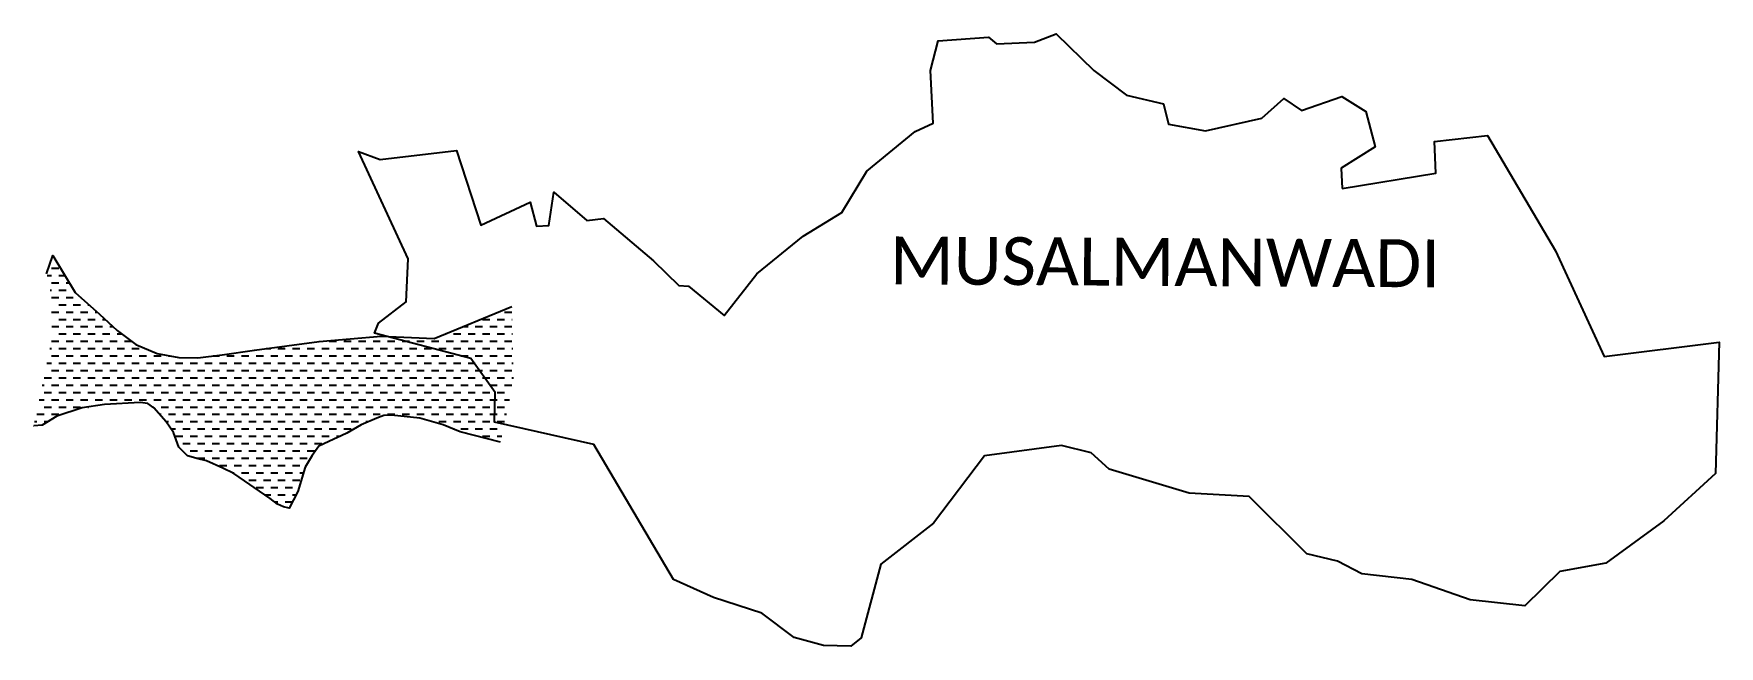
# Model space of a CAD drawing. Header units: metres. Extents: x 318986 to 322647, y 1867666 to 1868997.
import ezdxf

# ---------------------------------------------------------------- set-up
doc = ezdxf.new("R2010")
doc.units = ezdxf.units.M
for name, color, linetype in [('CREEK', 132, 'Continuous'), ('village', 3, 'Continuous'), ('VILLAGE NAME', 250, 'Continuous')]:
    doc.layers.add(name, color=color, linetype=linetype)
doc.styles.get("Standard").update_dxf_attribs({"font": 'simplex.shx'})

msp = doc.modelspace()

# ---------------------------------------------------------------- hatches: boundary and pattern name
at = {"layer": 'CREEK'}
h = msp.add_hatch(dxfattribs=at)
h.set_pattern_fill('DASH', color=256, scale=5)
h.paths.add_polyline_path([(320027.7, 1868244.8), (320024.4, 1868404.5), (319855.6, 1868334.7), (319739.9, 1868339.6), (319605.7, 1868328.1), (319464.9, 1868309.5), (319394.7, 1868299.5), (319341.9, 1868292.6), (319300.9, 1868293.4), (319254, 1868302.2), (319207.6, 1868321.4), (319167.2, 1868351.9), (319128.5, 1868387.5), (319075.8, 1868434.7), (319027.4, 1868514.8), (319013.7, 1868475.6), (319023.6, 1868428.2), (319025.6, 1868337.2), (318985.6, 1868145), (319004.2, 1868146.3), (319035.6, 1868166), (319091.2, 1868183.9), (319139.2, 1868191.2), (319216.9, 1868195.5), (319233.4, 1868193.7), (319246.7, 1868184.2), (319273.1, 1868154), (319289.1, 1868130.4), (319300.7, 1868098.3), (319319.4, 1868080), (319342.5, 1868073.5), (319360.9, 1868068.7), (319396.1, 1868053), (319420.2, 1868041.7), (319498.9, 1867987.2), (319515, 1867974.9), (319528.3, 1867969.2), (319540.7, 1867965.8), (319558.9, 1868002.6), (319575.3, 1868055.1), (319590.5, 1868080.8), (319605, 1868100.7), (319626.9, 1868110.6), (319665.4, 1868129.3), (319696.7, 1868147.4), (319730.5, 1868161.7), (319746.4, 1868167.3), (319762.4, 1868168.5), (319824.4, 1868161.8), (319875.2, 1868147.4), (319911.9, 1868132), (319999.6, 1868109.4)])

# ---------------------------------------------------------------- linework, layer by layer
at = {"layer": 'CREEK', "flags": 128}
for points in [[(319013.7, 1868475.6), (319027.4, 1868514.8), (319075.8, 1868434.7), (319128.5, 1868387.5), (319167.2, 1868351.9), (319207.6, 1868321.4), (319254, 1868302.2), (319300.9, 1868293.4), (319341.9, 1868292.6), (319394.7, 1868299.5), (319464.9, 1868309.5), (319605.7, 1868328.1), (319739.9, 1868339.6), (319855.6, 1868334.7), (320024.4, 1868404.5)], [(319999.6, 1868109.4), (319911.9, 1868132), (319875.2, 1868147.4), (319824.4, 1868161.8), (319762.4, 1868168.5), (319746.4, 1868167.3), (319730.5, 1868161.7), (319696.7, 1868147.4), (319665.4, 1868129.3), (319626.9, 1868110.6), (319605, 1868100.7), (319590.5, 1868080.8), (319575.3, 1868055.1), (319558.9, 1868002.6), (319540.7, 1867965.8), (319528.3, 1867969.2), (319515, 1867974.9), (319498.9, 1867987.2), (319420.2, 1868041.7), (319396.1, 1868053), (319360.9, 1868068.7), (319342.5, 1868073.5), (319319.4, 1868080), (319300.7, 1868098.3), (319289.1, 1868130.4), (319273.1, 1868154), (319246.7, 1868184.2), (319233.4, 1868193.7), (319216.9, 1868195.5), (319139.2, 1868191.2), (319091.2, 1868183.9), (319035.6, 1868166), (319004.2, 1868146.3), (318985.6, 1868145), (318985.6, 1868145)]]:
    msp.add_lwpolyline(points, dxfattribs=at)
at = {"layer": 'village', "color": 3}
msp.add_polyline3d([(321827.6, 1868661, 0), (322030.6, 1868693.8, 0), (322028.2, 1868762.6, 0), (322143, 1868775.5, 0), (322290.6, 1868524.9, 0), (322396.3, 1868295.8, 0), (322646.5, 1868326.5, 0), (322638.6, 1868041.5, 0), (322526.1, 1867938.6, 0), (322399.9, 1867846.4, 0), (322300.5, 1867828.2, 0), (322224, 1867753.9, 0), (322105.5, 1867766.9, 0), (321978.6, 1867811.1, 0), (321870.4, 1867823.7, 0), (321817.4, 1867851.2, 0), (321750.5, 1867866.7, 0), (321625.3, 1867991.5, 0), (321494.8, 1867998.4, 0), (321321.4, 1868050.6, 0), (321282.4, 1868086.5, 0), (321218.2, 1868102, 0), (321050.9, 1868079.9, 0), (320939.8, 1867933.2, 0), (320825.8, 1867844.6, 0), (320782.5, 1867684.6, 0), (320760.1, 1867665.9, 0), (320700.8, 1867667.4, 0), (320637.2, 1867685.3, 0), (320567.1, 1867737.8, 0), (320461.8, 1867772.3, 0), (320375.5, 1867811.1, 0), (320202.3, 1868104.2, 0), (319986.1, 1868152.9, 0), (319988.2, 1868217.1, 0), (319935.2, 1868291.4, 0), (319726, 1868346.3, 0), (319734.5, 1868368.4, 0), (319794.4, 1868414.2, 0), (319799.1, 1868507.5, 0), (319690.9, 1868740.8, 0), (319737.9, 1868723.6, 0), (319903.9, 1868743.3, 0), (319956.5, 1868580.8, 0), (320064.1, 1868631.2, 0), (320077.7, 1868578.9, 0), (320104.3, 1868580.4, 0), (320115.6, 1868652.5, 0), (320186.9, 1868591.4, 0), (320223.2, 1868595.5, 0), (320331.7, 1868503.7, 0), (320386.6, 1868449.6, 0), (320407.5, 1868448.2, 0), (320485.3, 1868385, 0), (320556.5, 1868475.5, 0), (320656.6, 1868557.3, 0), (320740.6, 1868608.9, 0), (320794.9, 1868698.1, 0), (320900.2, 1868784.6, 0), (320939, 1868802.3, 0), (320933.1, 1868916.9, 0), (320950.3, 1868981.5, 0), (321059.2, 1868989.8, 0), (321076.9, 1868975.1, 0), (321159.1, 1868978.5, 0), (321206.4, 1868997.1, 0), (321288, 1868917, 0), (321358.9, 1868863.4, 0), (321439.1, 1868844.3, 0), (321450.5, 1868800.3, 0), (321530.3, 1868785.8, 0), (321653.1, 1868813.6, 0), (321700.8, 1868856.3, 0), (321739.3, 1868830.3, 0), (321827, 1868860.8, 0), (321878.5, 1868827.8, 0), (321899.1, 1868751, 0), (321825.3, 1868704.6, 0)], close=True, dxfattribs=at)

# ---------------------------------------------------------------- texts
at = {"layer": 'VILLAGE NAME', "insert": (320845.4, 1868556.5), "char_height": 104.042, "attachment_point": 1, "rotation": 359.6762}
msp.add_mtext_dynamic_manual_height_columns('{\\fCalibri|b0|i0|c0|p34;MUSALMANWADI}', width=1278.781, gutter_width=520.2, heights=[0], dxfattribs=at)

doc.saveas('drawing.dxf')
